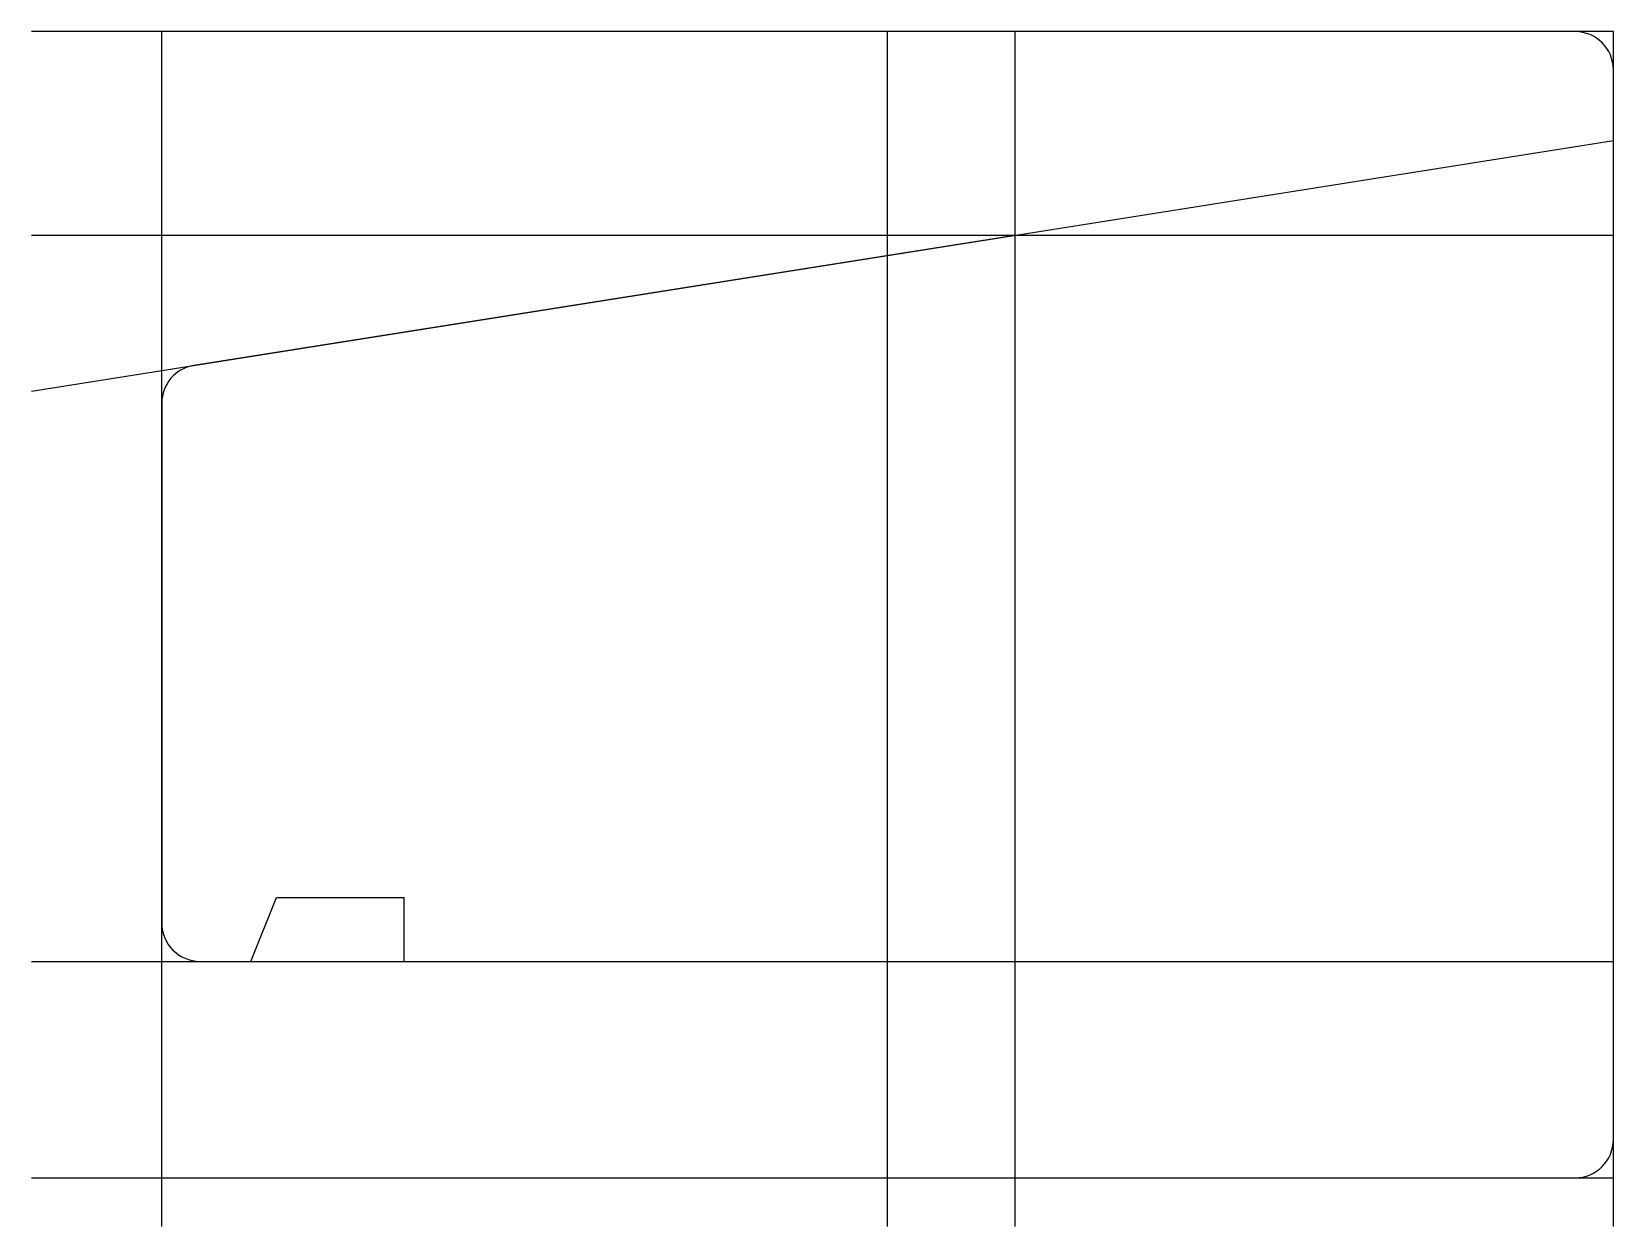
# Model space of a CAD drawing. Extents: x -10 to 114, y -4 to 90.
import ezdxf

# ---------------------------------------------------------------- set-up
doc = ezdxf.new("R2010")
doc.units = 0
doc.layers.get('0').update_dxf_attribs({"linetype": 'CONTINUOUS'})

msp = doc.modelspace()

# ---------------------------------------------------------------- linework, layer by layer
at = {"linetype": 'CONTINUOUS'}
for p, q in [((114, 90), (-10.22, 90)), ((0, -3.81), (0, 90)), ((57, -3.81), (57, 90)), ((67, 90), (67, -3.81)), ((111, 90), (67, 90)), ((67, 90), (67, 74)), ((114, -3.81), (114, 90)), ((114, 3), (114, 87)), ((-10.22, 61.77), (114, 81.44)), ((114, 74), (-10.22, 74)), ((67, 74), (2.53, 63.79)), ((0, 60.83), (0, 20)), ((7, 17), (9, 22)), ((9, 22), (19, 22)), ((19, 22), (19, 17)), ((-10.22, 17), (114, 17)), ((3, 17), (7, 17)), ((19, 17), (67, 17)), ((67, 17), (67, 0)), ((-10.22, 0), (114, 0)), ((67, 0), (111, 0))]:
    msp.add_line(p, q, dxfattribs=at)
for centre, start, end in [((111, 87), 0, 90), ((3, 60.83), 99.0134, 179.9436), ((3, 20), 180, 270), ((111, 3), 270, 0)]:
    msp.add_arc(centre, 3, start, end, dxfattribs=at)

doc.saveas('drawing.dxf')
